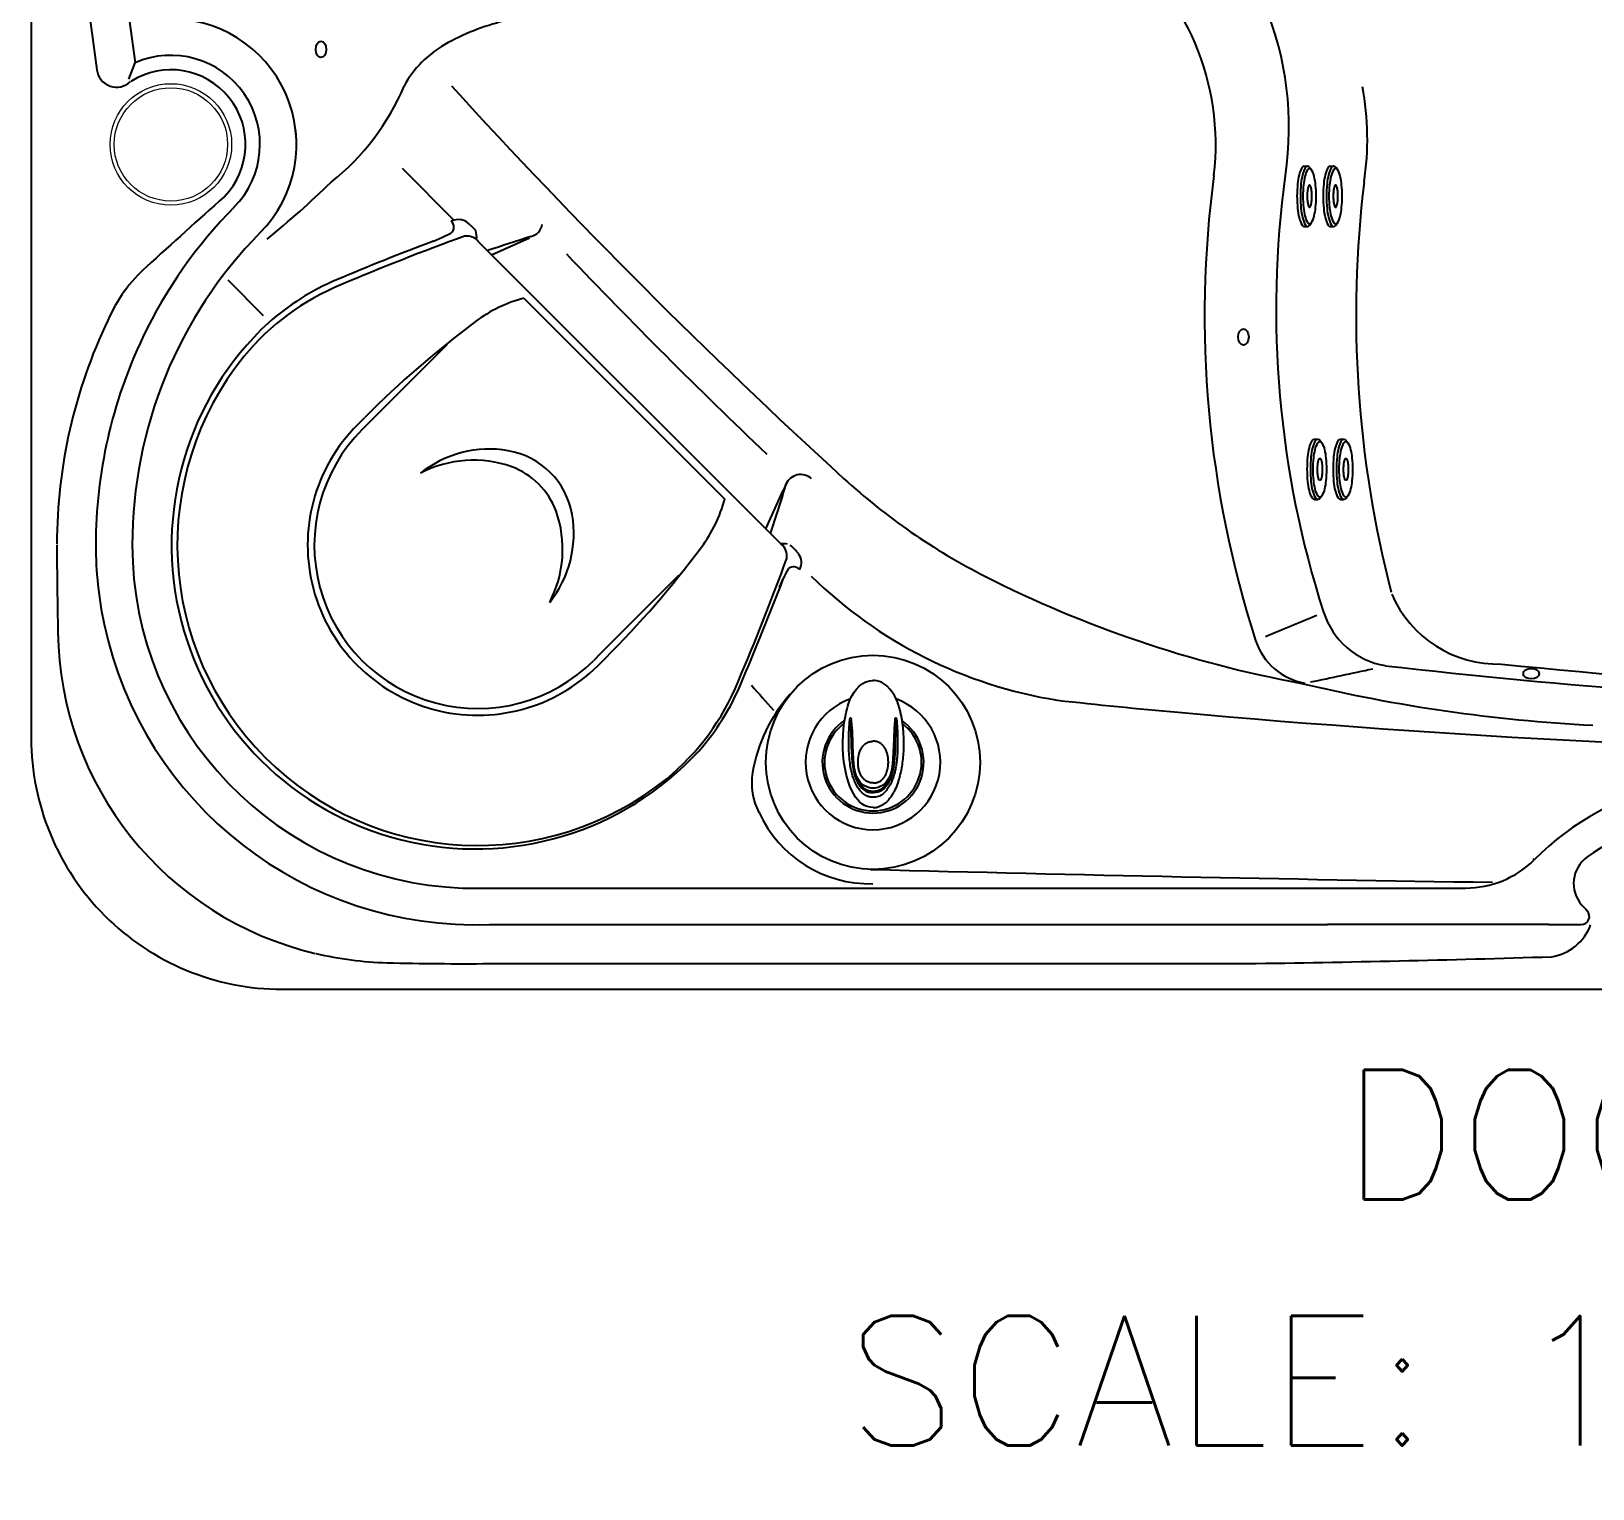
# Model space of a CAD drawing. Extents: x 398 to 508, y 628 to 778.
# Drawn here: x 398.08 to 446.26, y 628.05 to 673.03 of the extents above; entities that cross this region are included whole.
import ezdxf
from ezdxf.enums import TextEntityAlignment as Align

# ---------------------------------------------------------------- set-up
doc = ezdxf.new("R2010")
doc.units = 0
doc.header["$MEASUREMENT"] = 0
doc.layers.add('1', color=4, linetype='Continuous')
doc.layers.add('DIM', color=3, linetype='Continuous')
doc.styles.add('SIMPLEX', font='simplex')

# ---------------------------------------------------------------- blocks, each defined once
blk = doc.blocks.new('GLEAMLID')
at = {"layer": '1', "color": 4, "linetype": 'Continuous'}
for p, q in [((-6.601, 5.901), (6.601, 5.901)), ((-4.383, 5.655), (4.383, 5.655)), ((-5.043, -0.418), (-5.043, 2.989)), ((5.043, -0.418), (5.043, 2.989)), ((-5.25, -0.739), (-5.25, -0.418)), ((-5.043, -0.418), (-5.043, -0.739)), ((5.043, -0.418), (5.043, -0.739)), ((5.25, -0.739), (5.25, -0.418))]:
    blk.add_line(p, q, dxfattribs=at)
at = {"layer": '1', "color": 4}
for centre, radius, start, end in [((-6.658, 5.448), 0.456, 82.8153, 144.9805), ((6.658, 5.448), 0.456, 35.0195, 97.1847), ((57.533, -24.591), 71.321, 154.85856, 158.14836), ((-0.559, 3.452), 4.414, 150.051, 171.6734), ((0.559, 3.452), 4.414, 8.3266, 29.949), ((-57.533, -24.591), 71.321, 21.85164, 25.14144), ((25.477, -0.359), 30.727, 171.6734, 180.1115), ((-25.477, -0.359), 30.727, 359.8885, 8.3266), ((0, 0), 2.427, 54.9207, 125.0793), ((-1.661, -0.98), 7.593, 157.2628, 185.5447), ((0.566, -0.799), 3.406, 125.1442, 173.5825), ((-0.566, -0.799), 3.406, 6.4175, 54.8558), ((1.661, -0.98), 7.593, 354.4553, 22.7372), ((0.565, -1.487), 3.548, 115.5898, 162.4687), ((0, -0.418), 2.341, 65.5803, 114.4197), ((-0.565, -1.487), 3.548, 17.5313, 64.4102)]:
    blk.add_arc(centre, radius, start, end, dxfattribs=at)
at = {"layer": '1', "color": 4, "linetype": 'Continuous'}
for radius, start, end in [(5.25, 180, 0), (5.043, 180, 0), (9.27, 186.0377, 353.9623)]:
    blk.add_arc((0, -0.739), radius, start, end, dxfattribs=at)
blk = doc.blocks.new('DIVERTERVALVE')
at = {"layer": '1', "flags": 128}
for points in [[(-2.064, 0.659), (-2.166, 0.596), (-2.261, 0.523), (-2.348, 0.44), (-2.394, 0.383), (-2.435, 0.322), (-2.469, 0.258), (-2.495, 0.189), (-2.513, 0.117), (-2.521, 0.044), (-2.522, 0.006)], [(-1.987, 0.698), (-1.996, 0.694), (-2.012, 0.686), (-2.04, 0.672), (-2.064, 0.659)], [(-2.064, -0.647), (-2.166, -0.584), (-2.261, -0.511), (-2.347, -0.428), (-2.394, -0.371), (-2.435, -0.31), (-2.469, -0.246), (-2.495, -0.177), (-2.513, -0.105), (-2.521, -0.032), (-2.522, 0.006)], [(1.396, 0.006), (1.388, -0.088), (1.365, -0.178), (1.327, -0.262), (1.277, -0.34), (1.216, -0.412), (1.147, -0.477), (1.072, -0.535), (0.965, -0.603), (0.852, -0.662), (0.734, -0.713), (0.615, -0.757), (0.409, -0.817), (0.199, -0.863), (-0.014, -0.896), (-0.228, -0.918), (-0.442, -0.929), (-0.64, -0.931), (-0.837, -0.924), (-1.034, -0.909), (-1.229, -0.886), (-1.421, -0.853), (-1.539, -0.828), (-1.654, -0.799), (-1.729, -0.777), (-1.801, -0.755), (-1.867, -0.732), (-1.911, -0.715), (-1.949, -0.701), (-1.97, -0.692), (-1.987, -0.686)], [(1.396, 0.006), (1.389, 0.095), (1.367, 0.184), (1.355, 0.216)], [(-1.987, -0.686), (-1.996, -0.682), (-2.012, -0.674), (-2.04, -0.66), (-2.064, -0.647)]]:
    blk.add_lwpolyline(points, dxfattribs=at)
at = {"layer": '1', "color": 3, "flags": 128}
for points in [[(-1.302, 0.678), (-1.142, 0.662), (-0.983, 0.655), (-0.824, 0.653), (-0.665, 0.653), (-0.506, 0.652), (-0.348, 0.648), (-0.191, 0.639), (-0.034, 0.624), (0.09, 0.607), (0.214, 0.585), (0.335, 0.556), (0.453, 0.518), (0.566, 0.47), (0.633, 0.433), (0.696, 0.39), (0.754, 0.341), (0.804, 0.285), (0.845, 0.222), (0.875, 0.154), (0.893, 0.081), (0.898, 0.006)], [(-1.3, 0.688), (-1.188, 0.671), (-1.071, 0.658), (-0.952, 0.649), (-0.832, 0.642), (-0.711, 0.638), (-0.508, 0.632), (-0.306, 0.627), (-0.104, 0.617), (0.047, 0.603), (0.197, 0.581), (0.295, 0.559), (0.392, 0.529), (0.485, 0.489), (0.551, 0.451), (0.612, 0.405), (0.666, 0.352), (0.712, 0.292), (0.749, 0.226), (0.777, 0.155), (0.79, 0.107), (0.799, 0.057), (0.802, 0.006)], [(-1.3, 0.688), (-1.119, 0.67), (-0.937, 0.664), (-0.756, 0.663), (-0.574, 0.662), (-0.393, 0.659), (-0.213, 0.65), (-0.033, 0.634), (0.092, 0.616), (0.216, 0.594), (0.338, 0.565), (0.456, 0.527), (0.571, 0.478), (0.638, 0.44), (0.702, 0.397), (0.76, 0.347), (0.811, 0.29), (0.853, 0.226), (0.883, 0.156), (0.901, 0.082), (0.907, 0.006)], [(-1.211, 0.712), (-1.036, 0.697), (-0.86, 0.691), (-0.684, 0.689), (-0.508, 0.686), (-0.332, 0.68), (-0.156, 0.668), (0.019, 0.65), (0.141, 0.634), (0.262, 0.612), (0.382, 0.583), (0.499, 0.544), (0.611, 0.493), (0.678, 0.454), (0.74, 0.408), (0.797, 0.356), (0.847, 0.297), (0.887, 0.231), (0.917, 0.159), (0.934, 0.084), (0.94, 0.006)], [(0.898, 0.006), (0.893, -0.069), (0.875, -0.142), (0.845, -0.21), (0.804, -0.273), (0.753, -0.329), (0.696, -0.378), (0.633, -0.421), (0.566, -0.458), (0.453, -0.506), (0.335, -0.544), (0.213, -0.573), (0.09, -0.595), (-0.034, -0.612), (-0.191, -0.627), (-0.349, -0.636), (-0.507, -0.64), (-0.665, -0.641), (-0.824, -0.641), (-0.983, -0.643), (-1.142, -0.65), (-1.302, -0.666)], [(0.907, 0.006), (0.901, -0.07), (0.883, -0.144), (0.853, -0.214), (0.811, -0.278), (0.76, -0.335), (0.702, -0.385), (0.638, -0.428), (0.57, -0.466), (0.456, -0.515), (0.337, -0.553), (0.216, -0.582), (0.092, -0.604), (-0.033, -0.622), (-0.19, -0.637), (-0.348, -0.645), (-0.506, -0.65), (-0.665, -0.65), (-0.824, -0.651), (-0.983, -0.653), (-1.142, -0.66), (-1.3, -0.676)], [(0.802, 0.006), (0.795, -0.07), (0.777, -0.143), (0.749, -0.214), (0.712, -0.28), (0.666, -0.34), (0.612, -0.393), (0.551, -0.438), (0.485, -0.477), (0.392, -0.517), (0.295, -0.547), (0.197, -0.569), (0.047, -0.591), (-0.104, -0.604), (-0.306, -0.615), (-0.508, -0.62), (-0.711, -0.626), (-0.832, -0.63), (-0.952, -0.637), (-1.071, -0.646), (-1.188, -0.659), (-1.3, -0.676)], [(-1.211, -0.7), (-1.036, -0.685), (-0.86, -0.679), (-0.684, -0.676), (-0.508, -0.674), (-0.332, -0.667), (-0.156, -0.656), (0.019, -0.638), (0.141, -0.621), (0.262, -0.6), (0.382, -0.571), (0.499, -0.532), (0.611, -0.481), (0.678, -0.442), (0.74, -0.396), (0.797, -0.344), (0.847, -0.285), (0.887, -0.219), (0.917, -0.147), (0.934, -0.072), (0.94, 0.006)]]:
    blk.add_lwpolyline(points, dxfattribs=at)
at = {"layer": '1'}
for start, end in [(0, 160.0396), (199.5487, 0)]:
    blk.add_arc((0, 0), 2.08, start, end, dxfattribs=at)
at = {"layer": '1', "color": 3}
for radius, start, end in [(1.565, 0, 145.3967), (1.497, 0, 142.9103), (1.565, 213.9486, 0), (1.497, 216.4268, 0)]:
    blk.add_arc((0, 0), radius, start, end, dxfattribs=at)
at = {"layer": '1'}
for points, knots in [([(-1.987, 0.698), (-1.988, 0.697), (-1.99, 0.697), (-1.995, 0.695), (-1.997, 0.693), (-2.006, 0.69), (-2.013, 0.686), (-2.026, 0.679), (-2.034, 0.676), (-2.049, 0.668), (-2.056, 0.664), (-2.064, 0.659)], [0, 0, 0, 0, 0.125, 0.125, 0.25, 0.25, 0.5, 0.5, 0.75, 0.75, 1, 1, 1, 1]), ([(-1.987, 0.698), (-1.974, 0.703), (-1.954, 0.711), (-1.917, 0.725), (-1.904, 0.73), (-1.876, 0.74), (-1.861, 0.746), (-1.831, 0.757), (-1.815, 0.762), (-1.782, 0.773), (-1.766, 0.778), (-1.715, 0.794), (-1.681, 0.804), (-1.61, 0.823), (-1.573, 0.832), (-1.5, 0.849), (-1.463, 0.857), (-1.389, 0.872), (-1.351, 0.879), (-1.275, 0.891), (-1.237, 0.897), (-1.123, 0.912), (-1.046, 0.921), (-0.893, 0.933), (-0.815, 0.938), (-0.661, 0.943), (-0.583, 0.943), (-0.429, 0.941), (-0.351, 0.938), (-0.121, 0.923), (0.032, 0.905), (0.259, 0.864), (0.334, 0.848), (0.447, 0.819), (0.484, 0.809), (0.559, 0.787), (0.596, 0.775), (0.706, 0.738), (0.778, 0.709), (0.883, 0.66), (0.917, 0.642), (0.985, 0.604), (1.018, 0.584), (1.083, 0.54), (1.114, 0.517), (1.173, 0.467), (1.201, 0.44), (1.254, 0.383), (1.279, 0.352), (1.321, 0.287), (1.34, 0.252), (1.355, 0.216)], [0, 0, 0, 0, 0.03125, 0.03125, 0.046875, 0.046875, 0.0625, 0.0625, 0.078125, 0.078125, 0.09375, 0.09375, 0.125, 0.125, 0.15625, 0.15625, 0.1875, 0.1875, 0.21875, 0.21875, 0.25, 0.25, 0.3125, 0.3125, 0.375, 0.375, 0.4375, 0.4375, 0.5, 0.5, 0.625, 0.625, 0.6875, 0.6875, 0.71875, 0.71875, 0.75, 0.75, 0.8125, 0.8125, 0.84375, 0.84375, 0.875, 0.875, 0.90625, 0.90625, 0.9375, 0.9375, 0.96875, 0.96875, 1, 1, 1, 1]), ([(-2.064, -0.647), (-2.056, -0.651), (-2.049, -0.656), (-2.034, -0.664), (-2.026, -0.667), (-2.013, -0.674), (-2.006, -0.677), (-1.997, -0.681), (-1.995, -0.683), (-1.99, -0.685), (-1.988, -0.685), (-1.987, -0.686)], [0, 0, 0, 0, 0.25, 0.25, 0.5, 0.5, 0.75, 0.75, 0.875, 0.875, 1, 1, 1, 1])]:
    blk.add_open_spline(points, degree=3, knots=knots, dxfattribs=at)
at = {"layer": '1', "color": 3}
for points, knots in [([(-1.309, 0.68), (-1.312, 0.68), (-1.318, 0.681), (-1.326, 0.683), (-1.334, 0.685), (-1.343, 0.687), (-1.351, 0.69), (-1.358, 0.692), (-1.363, 0.695), (-1.367, 0.697), (-1.37, 0.699), (-1.373, 0.702), (-1.373, 0.705), (-1.372, 0.707), (-1.371, 0.71), (-1.367, 0.712), (-1.363, 0.714), (-1.358, 0.716), (-1.35, 0.719), (-1.336, 0.723), (-1.315, 0.727), (-1.288, 0.731), (-1.26, 0.734), (-1.234, 0.736), (-1.219, 0.737), (-1.212, 0.737)], [0, 0, 0, 0, 0.0363, 0.0726, 0.108899, 0.149977, 0.191052, 0.221863, 0.252669, 0.275327, 0.29799, 0.315121, 0.332215, 0.34852, 0.364795, 0.381622, 0.398486, 0.421273, 0.444094, 0.505241, 0.585692, 0.690463, 0.826017, 0.913008, 1, 1, 1, 1]), ([(-1.212, 0.737), (-1.209, 0.737), (-1.196, 0.738), (-1.17, 0.74), (-1.134, 0.742), (-1.093, 0.745), (-1.049, 0.748), (-0.999, 0.75), (-0.944, 0.753), (-0.882, 0.756), (-0.813, 0.758), (-0.738, 0.76), (-0.655, 0.761), (-0.565, 0.761), (-0.466, 0.76), (-0.358, 0.756), (-0.24, 0.75), (-0.111, 0.739), (0.029, 0.723), (0.169, 0.7), (0.301, 0.672), (0.417, 0.639), (0.519, 0.605), (0.609, 0.569), (0.688, 0.531), (0.757, 0.492), (0.817, 0.453), (0.869, 0.414), (0.914, 0.374), (0.955, 0.333), (0.993, 0.285), (1.029, 0.229), (1.059, 0.16), (1.077, 0.084), (1.08, 0.031), (1.08, 0.006)], [0.0342133, 0.0342133, 0.0342133, 0.0342133, 0.0372226, 0.0493875, 0.0629178, 0.0779265, 0.0945205, 0.1128631, 0.1332546, 0.1560166, 0.1814365, 0.2093275, 0.239663, 0.2728559, 0.3092641, 0.348779, 0.3920627, 0.4400033, 0.4926594, 0.5475401, 0.5974105, 0.6414151, 0.6807211, 0.7160341, 0.7477155, 0.7764632, 0.8028293, 0.8262781, 0.8475195, 0.8680151, 0.8892787, 0.9128725, 0.9401017, 0.969074, 0.9965284, 0.9965284, 0.9965284, 0.9965284]), ([(1.08, 0.006), (1.08, -0.003), (1.08, -0.022), (1.078, -0.049), (1.074, -0.077), (1.069, -0.104), (1.062, -0.131), (1.053, -0.158), (1.043, -0.183), (1.031, -0.209), (1.01, -0.247), (0.976, -0.297), (0.924, -0.354), (0.867, -0.404), (0.775, -0.472), (0.642, -0.545), (0.456, -0.618), (0.255, -0.672), (0.029, -0.712), (-0.209, -0.737), (-0.45, -0.749), (-0.683, -0.75), (-0.843, -0.745), (-0.938, -0.741), (-0.969, -0.74), (-0.999, -0.738), (-1.03, -0.737), (-1.06, -0.735), (-1.091, -0.733), (-1.121, -0.731), (-1.151, -0.729), (-1.182, -0.727), (-1.202, -0.726), (-1.212, -0.725)], [0, 0, 0, 0, 0.010558, 0.021139, 0.031726, 0.042309, 0.052885, 0.063457, 0.074032, 0.084612, 0.095193, 0.124266, 0.153341, 0.182421, 0.211499, 0.283444, 0.355412, 0.438607, 0.521818, 0.617176, 0.712534, 0.797902, 0.883265, 0.894938, 0.906612, 0.918285, 0.929959, 0.941633, 0.953307, 0.96498, 0.976652, 0.988325, 1, 1, 1, 1]), ([(0.636, 0.006), (0.636, 0.011), (0.636, 0.018), (0.635, 0.032), (0.634, 0.046), (0.633, 0.058), (0.63, 0.078), (0.626, 0.098), (0.621, 0.118), (0.615, 0.139), (0.605, 0.166), (0.587, 0.203), (0.569, 0.233), (0.552, 0.256), (0.533, 0.279), (0.519, 0.293), (0.503, 0.309), (0.491, 0.319), (0.477, 0.331), (0.464, 0.341), (0.451, 0.351), (0.436, 0.361), (0.422, 0.369), (0.407, 0.378), (0.392, 0.387), (0.376, 0.395), (0.36, 0.402), (0.343, 0.41), (0.325, 0.417), (0.307, 0.424), (0.272, 0.436), (0.235, 0.446), (0.205, 0.452), (0.187, 0.456), (0.169, 0.459), (0.148, 0.463), (0.129, 0.465), (0.11, 0.468), (0.093, 0.469), (0.075, 0.471), (0.059, 0.472), (0.045, 0.472), (0.027, 0.473), (0.009, 0.474), (-0.008, 0.474), (-0.01, 0.474), (-0.013, 0.474), (-0.019, 0.474), (-0.036, 0.473), (-0.055, 0.473), (-0.073, 0.472), (-0.096, 0.47), (-0.119, 0.468), (-0.142, 0.466), (-0.172, 0.462), (-0.2, 0.457), (-0.231, 0.45), (-0.268, 0.441), (-0.305, 0.43), (-0.337, 0.418), (-0.355, 0.411), (-0.372, 0.404), (-0.388, 0.396), (-0.404, 0.388), (-0.42, 0.38), (-0.435, 0.371), (-0.449, 0.362), (-0.464, 0.352), (-0.477, 0.343), (-0.49, 0.333), (-0.504, 0.321), (-0.518, 0.309), (-0.529, 0.298), (-0.542, 0.285), (-0.555, 0.271), (-0.564, 0.26), (-0.574, 0.247), (-0.585, 0.232), (-0.606, 0.197), (-0.631, 0.145), (-0.643, 0.092), (-0.648, 0.062), (-0.649, 0.052), (-0.65, 0.037), (-0.651, 0.022), (-0.651, 0.011), (-0.651, 0.006)], [0, 0, 0, 0, 0.008053, 0.01208, 0.02416, 0.030201, 0.032215, 0.058046, 0.064511, 0.066666, 0.095388, 0.112699, 0.136175, 0.154292, 0.160334, 0.185275, 0.188534, 0.198309, 0.211339, 0.219894, 0.225026, 0.238707, 0.249526, 0.253131, 0.267547, 0.278985, 0.282797, 0.298039, 0.310173, 0.314216, 0.330386, 0.373436, 0.377866, 0.382296, 0.40444, 0.408868, 0.417722, 0.436905, 0.44133, 0.447229, 0.466891, 0.468857, 0.470824, 0.49689, 0.49922, 0.499608, 0.499996, 0.504905, 0.509813, 0.529448, 0.536812, 0.539266, 0.568644, 0.57599, 0.578439, 0.619972, 0.624396, 0.633244, 0.684608, 0.688585, 0.692562, 0.716421, 0.72018, 0.72394, 0.746493, 0.750053, 0.753614, 0.774974, 0.780041, 0.78173, 0.801995, 0.811641, 0.813248, 0.827713, 0.843149, 0.844693, 0.852411, 0.870311, 0.876279, 0.922299, 0.965058, 0.967216, 0.97369, 0.982461, 0.991231, 1, 1, 1, 1]), ([(0.636, 0.006), (0.636, -0.013), (0.635, -0.032), (0.63, -0.069), (0.626, -0.087), (0.616, -0.123), (0.61, -0.141), (0.595, -0.175), (0.586, -0.192), (0.557, -0.24), (0.533, -0.268), (0.492, -0.307), (0.478, -0.319), (0.447, -0.341), (0.432, -0.351), (0.4, -0.37), (0.383, -0.379), (0.349, -0.395), (0.332, -0.402), (0.28, -0.422), (0.244, -0.432), (0.173, -0.447), (0.137, -0.453), (0.082, -0.458), (0.063, -0.459), (0.026, -0.461), (0.008, -0.462), (-0.084, -0.461), (-0.157, -0.454), (-0.265, -0.43), (-0.3, -0.42), (-0.369, -0.394), (-0.402, -0.378), (-0.45, -0.35), (-0.465, -0.34), (-0.495, -0.317), (-0.509, -0.306), (-0.536, -0.28), (-0.548, -0.267), (-0.572, -0.238), (-0.583, -0.223), (-0.602, -0.191), (-0.611, -0.175), (-0.626, -0.14), (-0.632, -0.123), (-0.647, -0.069), (-0.651, -0.032), (-0.651, 0.006)], [0, 0, 0, 0, 0.03125, 0.03125, 0.0625, 0.0625, 0.09375, 0.09375, 0.125, 0.125, 0.1875, 0.1875, 0.21875, 0.21875, 0.25, 0.25, 0.28125, 0.28125, 0.3125, 0.3125, 0.375, 0.375, 0.4375, 0.4375, 0.46875, 0.46875, 0.5, 0.5, 0.625, 0.625, 0.6875, 0.6875, 0.75, 0.75, 0.78125, 0.78125, 0.8125, 0.8125, 0.84375, 0.84375, 0.875, 0.875, 0.90625, 0.90625, 0.9375, 0.9375, 1, 1, 1, 1]), ([(-1.212, -0.725), (-1.217, -0.725), (-1.227, -0.724), (-1.249, -0.722), (-1.276, -0.72), (-1.305, -0.716), (-1.328, -0.712), (-1.343, -0.709), (-1.353, -0.706), (-1.358, -0.704), (-1.363, -0.702), (-1.367, -0.7), (-1.37, -0.698), (-1.372, -0.696), (-1.373, -0.693), (-1.373, -0.691), (-1.371, -0.688), (-1.369, -0.686), (-1.366, -0.684), (-1.361, -0.682), (-1.356, -0.679), (-1.347, -0.676), (-1.336, -0.673), (-1.325, -0.671), (-1.317, -0.669), (-1.312, -0.668), (-1.309, -0.667)], [0, 0, 0, 0, 0.059357, 0.118714, 0.263838, 0.376487, 0.463331, 0.529754, 0.554942, 0.580124, 0.598746, 0.617366, 0.633174, 0.648965, 0.664449, 0.679901, 0.696148, 0.712421, 0.734541, 0.756667, 0.78647, 0.816276, 0.895436, 0.93029, 0.965145, 1, 1, 1, 1])]:
    blk.add_open_spline(points, degree=3, knots=knots, dxfattribs=at)
blk = doc.blocks.new('MINI')
at = {"layer": '1', "color": 3}
for p, q in [((0.223, 0.931), (0.327, 0.931)), ((0.391, 0.895), (0.44, 0.828)), ((0.391, 0.895), (0.391, 0.895)), ((0.223, -0.932), (0.327, -0.932)), ((0.327, -0.932), (0.327, -0.932)), ((0.386, -0.902), (0.441, -0.828))]:
    blk.add_line(p, q, dxfattribs=at)
for points in [[(0.223, 0.931, 0.267867), (0.159, 0.895, 0.072378), (0.065, 0.659, 0.034036), (0.019, 0.384, 0.024706), (0, 0, 0.024706), (0.019, -0.384, 0.034036), (0.065, -0.659, 0.072378), (0.159, -0.895, 0.267867), (0.223, -0.932, 0.267867)], [(0.391, 0.895, 0.267867), (0.327, 0.931, 0.267867), (0.264, 0.895, 0.072378), (0.17, 0.659, 0.034036), (0.123, 0.384, 0.024706), (0.104, 0, 0.024706), (0.123, -0.384, 0.034036), (0.17, -0.659, 0.072378), (0.264, -0.895, 0.267867), (0.327, -0.932, 0.267867)], [(0.327, -0.932, 0.238458), (0.386, -0.902, 0.072378)]]:
    blk.add_lwpolyline(points, format="xyb", dxfattribs=at)
for points in [[(0.386, -0.855, 0.267867), (0.445, -0.822, 0.072378), (0.531, -0.605, 0.034036), (0.574, -0.352, 0.024706), (0.591, 0, 0.024706), (0.574, 0.352, 0.034036), (0.531, 0.605, 0.072378), (0.445, 0.822, 0.267867), (0.386, 0.855, 0.267867), (0.328, 0.822, 0.072378), (0.242, 0.605, 0.034036), (0.199, 0.352, 0.024706), (0.182, 0, 0.024706), (0.199, -0.352, 0.034036), (0.242, -0.605, 0.072378), (0.328, -0.822, 0.267867)], [(0.388, 0.343, 0.280852), (0.368, 0.331, 0.066452), (0.337, 0.244, 0.030521), (0.321, 0.143, 0.022038), (0.315, 0.003, 0.022038), (0.321, -0.137, 0.030521), (0.337, -0.238, 0.066452), (0.368, -0.325, 0.280852), (0.388, -0.337, 0.280852), (0.408, -0.325, 0.066452), (0.439, -0.238, 0.030521), (0.454, -0.137, 0.022038), (0.46, 0.003, 0.022038), (0.454, 0.143, 0.030521), (0.439, 0.244, 0.066452), (0.408, 0.331, 0.280852)]]:
    blk.add_lwpolyline(points, format="xyb", close=True, dxfattribs=at)
blk = doc.blocks.new('2013GLEAM')
at = {"layer": '1', "color": 3, "linetype": 'Continuous'}
for p, q in [((3.013, 28.092), (3.204, 28.592)), ((13.042, 23.737), (11.451, 25.327)), ((12.411, 23.083), (12.685, 23.214)), ((12.685, 23.214), (12.944, 23.339)), ((13.541, 23.589), (13.715, 23.415)), ((14.205, 22.67), (15.371, 23.188)), ((6.061, 21.89), (7.155, 20.796)), ((23.299, 15.623), (23.188, 15.372)), ((22.67, 14.205), (23.188, 15.372)), ((23.083, 12.411), (23.214, 12.685)), ((39.222, 9.435), (39.221, 9.435)), ((46.372, 3.997), (46.343, 4.027)), ((13.308, 3.125), (27.781, 3.125)), ((27.781, 3.125), (40, 3.125)), ((40, 3.125), (44.257, 3.125)), ((14.135, 2), (40, 2)), ((46.826, 2), (40, 2)), ((46.826, 2), (47.352, 2)), ((47.352, 2), (47.826, 2)), ((14.135, 0.793), (37.503, 0.793))]:
    blk.add_line(p, q, dxfattribs=at)
at = {"layer": '1', "color": 4, "linetype": 'Continuous'}
blk.add_lwpolyline([(110, 7.75), (110, 83.25, 0.414211), (102.25, 91), (7.75, 91, 0.414214), (0, 83.25), (0, 7.75, 0.414214), (7.75, 0), (102.25, 0, 0.414214)], format="xyb", close=True, dxfattribs=at)
at = {"layer": '1', "lineweight": 5}
blk.add_circle((4.309, 26.073), 1.875, dxfattribs=at)
at = {"layer": '1', "color": 3, "lineweight": 5}
blk.add_circle((4.309, 26.073), 1.75, dxfattribs=at)
at = {"layer": '1', "color": 2, "linetype": 'Continuous'}
blk.add_circle((25.972, 7.004), 3.303, dxfattribs=at)
at = {"layer": '1', "color": 3, "linetype": 'Continuous'}
for centre, radius, start, end in [((129.156, 46.109), 128.364, 180.27163, 187.94061), ((120.229, 45.423), 118.229, 179.96257, 188.18424), ((28.951, 26.608), 9.857, 351.2941, 115.9884), ((28.547, 26.066), 8.001, 353.1762, 112.5684), ((4.308, 26.073), 3.875, 315.4103, 92.303), ((16.285, 22.952), 7.134, 103.7222, 119.6054), ((14.371, 26.321), 3.259, 119.6054, 151.5024), ((4.308, 26.073), 2.75, 315.4102, 113.6617), ((2.636, 28.461), 0.62, 187.9406, 313.4299), ((4.309, 26.073), 2.304, 315.5588, 122.3097), ((4.562, 30.812), 7.541, 308.4895, 337.0848), ((32.604, 26.231), 8.621, 351.1817, 10.8491), ((4.308, 26.073), 3.875, 2.1572, 7.1791), ((68.835, 20.783), 32.632, 172.3708, 197.8721), ((68.97, 20.973), 30.559, 172.2091, 197.7811), ((-12.75, 47.639), 31.636, 309.271, 314.0719), ((75.087, 20.807), 34.211, 173.1129, 194.4815), ((16.784, 13.758), 14.78, 135.3662, 154.4879), ((378.001, -390.987), 557.687, 131.84555, 132.17751), ((12.81, 23.528), 0.232, 305.2716, 51.4261), ((13.177, 23.266), 0.487, 41.5797, 116.2743), ((16.84, 13.72), 13.722, 135.4101, 180.0474), ((12.944, 23.198), 0.801, 355.506, 15.3503), ((113.406, -278.615), 317.355, 107.98594, 108.23904), ((15.322, 23.669), 0.447, 281.6352, 351.9205), ((34.769, -37.493), 64.57, 110.25879, 113.11985), ((142.17, 142.181), 173.396, 223.55888, 226.44626), ((6.834, 18.677), 4.885, 132.1775, 156.2721), ((12.432, 14.776), 7.728, 112.9807, 131.4308), ((16.838, 13.72), 16.046, 154.4444, 179.9262), ((13.706, 13.707), 9.376, 132.9408, 317.405), ((16.888, 13.709), 14.896, 154.4879, 180.0017), ((-3.666, 23.219), 28.013, 340.9279, 344.1838), ((23.742, 15.388), 0.496, 47.7906, 156.704), ((120.313, 13.827), 119.521, 180.057, 181.34463), ((13.711, 13.709), 11.719, 180.0017, 192.0288), ((13.708, 13.708), 10.591, 180, 267.833), ((23.203, 12.949), 0.799, 80.3647, 95.1878), ((21.275, 11.449), 3.117, 39.8088, 46.5198), ((23.523, 12.796), 0.245, 40.2949, 129.362), ((23.342, 13.171), 0.427, 329.5192, 39.8088), ((-83.293, 53.876), 114.195, 337.08651, 338.8561), ((24.771, 12.082), 1.67, 147.2503, 158.8561), ((33.868, 22.748), 14, 225.5507, 260.9224), ((45.255, 13.604), 3.567, 203.2732, 271.6897), ((42.187, 12.384), 2.431, 197.7811, 260.2243), ((13.709, 13.708), 11.716, 192.0318, 272.0835), ((-20.106, 153.8), 154.299, 292.15307, 292.7905), ((11.128, 11.138), 10.304, 180.6418, 256.7193), ((39.628, 11.365), 1.944, 197.8721, 260.1734), ((17.992, 115.126), 107.802, 281.49184, 282.53754), ((67.087, 231.929), 223.381, 263.49336, 267.78698), ((65.358, 202.886), 193.882, 264.07993, 269.80104), ((14.828, 12.401), 7.668, 318.915, 337.0865), ((59.708, 41.651), 49.458, 220.7245, 221.9038), ((27.017, 5.891), 4.827, 138.2649, 170.5188), ((51.147, 184.157), 176.315, 263.65401, 264.87036), ((65.038, 338.893), 331.673, 264.87036, 273.64844), ((24.183, 6.365), 1.954, 170.5188, 207.7689), ((52.647, -2.314), 8.9, 103.0125, 134.8313), ((25.876, 7.018), 3.761, 204.5567, 271.3628), ((52.647, -2.314), 7.9, 98.3595, 126.0282), ((44.257, 6.125), 3, 270, 314.8313), ((48.589, 3.266), 1, 126.0282, 221.2595), ((70.911, 1703.863), 1700.757, 268.483375, 269.129998), ((51.582, 5.892), 4.982, 221.2595, 224.1135), ((47.826, 2.25), 0.25, 335.3317, 44.1135), ((46.678, 2.518), 1.532, 278.7819, 339.7055), ((47.826, 2.25), 0.25, 270, 335.3317), ((11.261, 11.613), 10.797, 256.6945, 268.5113), ((29.978, 545.494), 544.753, 270.79155, 271.78138), ((13.329, 91.211), 90.422, 268.5113, 270.51022)]:
    blk.add_arc(centre, radius, start, end, dxfattribs=at)
at = {"layer": '1', "color": 2, "linetype": 'Continuous'}
for centre, radius, start, end in [((151.745, 154.426), 187.813, 222.35973, 227.58482), ((38.389, 30.352), 19.754, 227.5848, 243.0148), ((45.665, 44.641), 35.788, 243.0148, 259.5218), ((50.797, 58.16), 50.082, 256.5594, 267.0042)]:
    blk.add_arc(centre, radius, start, end, dxfattribs=at)
at = {"layer": '1', "color": 2}
for centre, major_axis in [((8.94, 29.005), (0, 0.25)), ((37.402, 20.131), (0, 0.25)), ((46.28, 9.739), (-0.25, 0))]:
    blk.add_ellipse(centre, major_axis=major_axis, ratio=0.649149, dxfattribs=at)
at = {"layer": '1'}
for p in [(39.054, 24.475), (39.858, 24.475)]:
    blk.add_blockref('MINI', p, dxfattribs=at)
at = {"layer": '1', "color": 4, "linetype": 'Continuous', "rotation": 315}
blk.add_blockref('GLEAMLID', (14.3, 14.23), dxfattribs=at)
at = {"layer": '1', "xscale": -1, "rotation": 180}
for p in [(39.372, 16.047), (40.176, 16.047)]:
    blk.add_blockref('MINI', p, dxfattribs=at)
at = {"layer": '1', "color": 3, "rotation": 270}
blk.add_blockref('DIVERTERVALVE', (25.972, 7.004), dxfattribs=at)

msp = doc.modelspace()

# ---------------------------------------------------------------- block references
at = {"layer": '1'}
msp.add_blockref('2013GLEAM', (398.077, 643.46), dxfattribs=at)

# ---------------------------------------------------------------- texts
at = {"layer": 'DIM', "style": 'SIMPLEX'}
for s, p in [('DOOR SIDE', (453.077, 636.972)), ('SCALE: 1/4" = 1\'-0"', (453.149, 629.379))]:
    msp.add_text(s, height=4, dxfattribs=at).set_placement(p, align=Align.CENTER)

doc.saveas('drawing.dxf')
